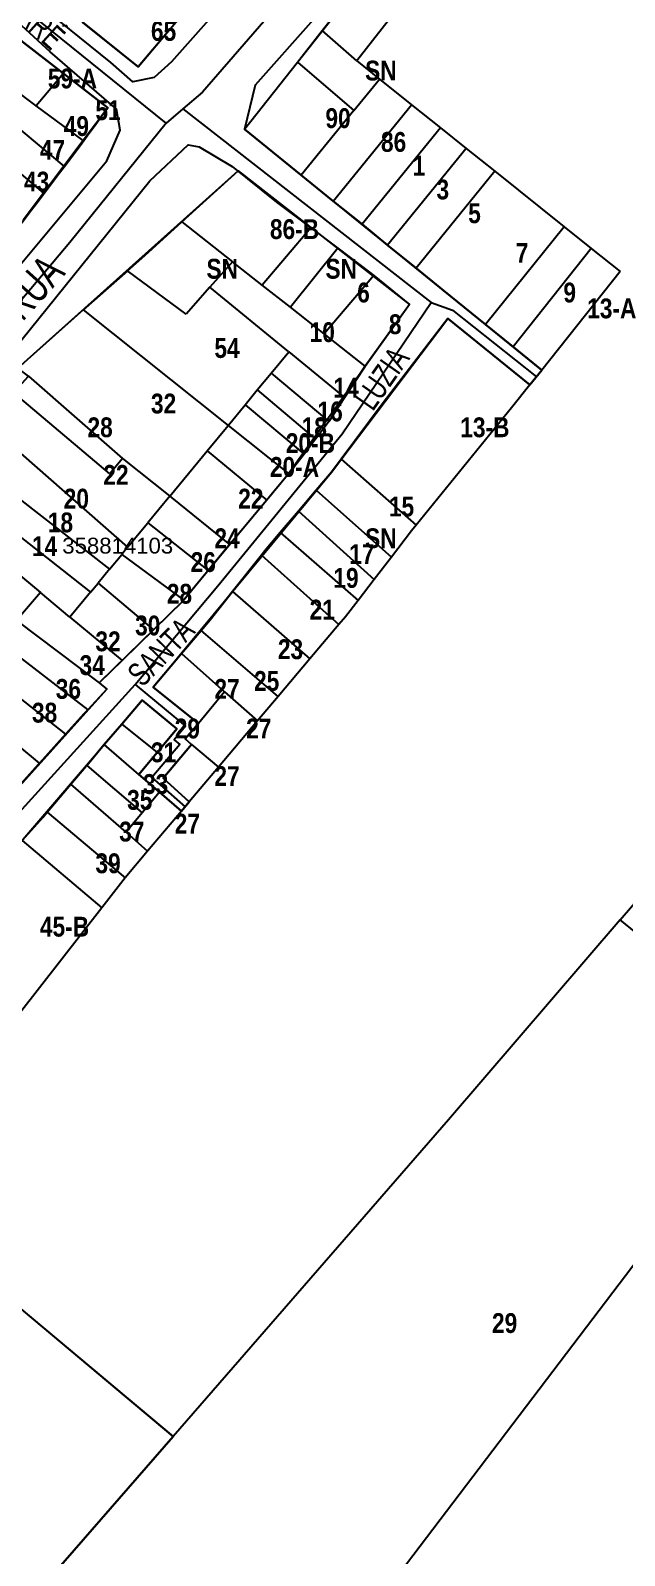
# Model space of a CAD drawing. Extents: x 199665 to 201826, y 4836581 to 4838476.
# Drawn here: x 200028.2 to 200103.1, y 4837143.9 to 4837336.3 of the extents above; entities that cross this region are included whole.
import ezdxf
from ezdxf.enums import TextEntityAlignment as Align

# ---------------------------------------------------------------- set-up
doc = ezdxf.new("R2010")
doc.units = 0
doc.header["$LTSCALE"] = 1.5
doc.header["$MEASUREMENT"] = 0
for name, color, linetype in [('CD-MALHA-LOTES', 40, 'CONTINUOUS'), ('CD_TXT_QUADRA', 7, 'CONTINUOUS'), ('RU-QUADRAS', 6, 'CONTINUOUS'), ('SV-EIXO-RUA-N-PAV', 6, 'CONTINUOUS'), ('SV-RUA-NAO-PAV-S-GUIA-C-GUIA', 7, 'CONTINUOUS'), ('SV-TXT-RUA-N-PAV-S-GUIA-C-GUIA', 7, 'CONTINUOUS'), ('Th_NmrPort', 1, 'CONTINUOUS')]:
    doc.layers.add(name, color=color, linetype=linetype)
doc.styles.add('ARIAL', font='ARIAL.TTF')
doc.styles.add('MONOTXT', font='ARIAL.TTF', dxfattribs={"height": 0.2})
doc.styles.get("Standard").update_dxf_attribs({"font": 'swisscbo.ttf'})

msp = doc.modelspace()

# ---------------------------------------------------------------- linework, layer by layer
at = {"layer": 'CD-MALHA-LOTES', "linetype": 'Continuous'}
for p, q in [((200065.02, 4837336.25), (200072.62, 4837345.88)), ((200077.08, 4837342.28), (200069.39, 4837332.41)), ((200041.83, 4837331.66), (200034.84, 4837337.28)), ((200045.75, 4837336.32), (200041.83, 4837331.66)), ((200061.88, 4837332.28), (200065.02, 4837336.25)), ((200069.39, 4837332.41), (200065.02, 4837336.25)), ((200026.99, 4837335.02), (200032.4, 4837330.83)), ((200055.21, 4837323.83), (200061.88, 4837332.28)), ((200061.88, 4837332.28), (200069.02, 4837326.18)), ((200069.39, 4837332.41), (200072.23, 4837330.13)), ((200032.4, 4837330.83), (200028.95, 4837326.76)), ((200032.4, 4837330.83), (200037.98, 4837326.51)), ((200069.02, 4837326.18), (200072.23, 4837330.13)), ((200072.23, 4837330.13), (200076.29, 4837326.89)), ((200028.95, 4837326.76), (200026.05, 4837328.93)), ((200023.84, 4837326.32), (200032.43, 4837319.13)), ((200034.86, 4837322.36), (200028.95, 4837326.76)), ((200037.98, 4837326.51), (200034.86, 4837322.36)), ((200066.41, 4837314.74), (200076.29, 4837326.89)), ((200076.29, 4837326.89), (200079.93, 4837323.98)), ((200069.02, 4837326.18), (200062.38, 4837318.01)), ((200021.17, 4837323.16), (200029.87, 4837315.73)), ((200062.38, 4837318.01), (200055.21, 4837323.83)), ((200079.93, 4837323.98), (200070.03, 4837311.81)), ((200079.93, 4837323.98), (200083.17, 4837321.38)), ((200034.86, 4837322.36), (200032.43, 4837319.13)), ((200083.17, 4837321.38), (200073.25, 4837309.19)), ((200083.17, 4837321.38), (200086.77, 4837318.5)), ((200032.43, 4837319.13), (200029.87, 4837315.73)), ((200047.3, 4837312.12), (200054.4, 4837318.56)), ((200054.4, 4837318.56), (200059.27, 4837314.62)), ((200066.41, 4837314.74), (200062.38, 4837318.01)), ((200086.77, 4837318.5), (200076.84, 4837306.28)), ((200086.77, 4837318.5), (200095.53, 4837311.5)), ((200029.87, 4837315.73), (200027.32, 4837312.34)), ((200070.03, 4837311.81), (200066.41, 4837314.74)), ((200059.27, 4837314.62), (200063.56, 4837311.38)), ((200042.64, 4837307.88), (200047.3, 4837312.12)), ((200047.3, 4837312.12), (200053.7, 4837307.08)), ((200063.56, 4837311.38), (200057.44, 4837304.14)), ((200063.56, 4837311.38), (200067, 4837308.78)), ((200073.25, 4837309.19), (200070.03, 4837311.81)), ((200095.53, 4837311.5), (200085.61, 4837299.16)), ((200095.53, 4837311.5), (200098.94, 4837308.77)), ((200076.84, 4837306.28), (200073.25, 4837309.19)), ((200040.45, 4837305.94), (200042.64, 4837307.88)), ((200053.7, 4837307.08), (200050.84, 4837303.86)), ((200057.44, 4837304.14), (200053.7, 4837307.08)), ((200067, 4837308.78), (200061, 4837301.34)), ((200067, 4837308.78), (200070.97, 4837305.78)), ((200098.94, 4837308.77), (200089.07, 4837296.34)), ((200098.94, 4837308.77), (200102.59, 4837305.86)), ((200040.45, 4837305.94), (200034.89, 4837301)), ((200047.85, 4837300.47), (200040.45, 4837305.94)), ((200071.54, 4837305.33), (200065.25, 4837297.99)), ((200070.97, 4837305.78), (200071.54, 4837305.33)), ((200071.54, 4837305.33), (200076.01, 4837301.69)), ((200080.3, 4837303.47), (200076.84, 4837306.28)), ((200102.59, 4837305.86), (200092.69, 4837293.41)), ((200050.84, 4837303.86), (200047.85, 4837300.47)), ((200060.79, 4837295.71), (200050.84, 4837303.86)), ((200061, 4837301.34), (200057.44, 4837304.14)), ((200085.61, 4837299.16), (200080.3, 4837303.47)), ((200065.25, 4837297.99), (200061, 4837301.34)), ((200076.01, 4837301.69), (200070.45, 4837293.9)), ((200034.89, 4837301), (200026.65, 4837293.67)), ((200034.89, 4837301), (200053.15, 4837286.44)), ((200072.71, 4837289.3), (200080.84, 4837299.91)), ((200080.84, 4837299.91), (200091.19, 4837291.54)), ((200070.45, 4837293.9), (200065.25, 4837297.99)), ((200089.07, 4837296.34), (200085.61, 4837299.16)), ((200058.59, 4837293.04), (200060.79, 4837295.71)), ((200060.79, 4837295.71), (200067.82, 4837289.95)), ((200089.07, 4837296.34), (200092.69, 4837293.41)), ((200067.82, 4837289.95), (200070.45, 4837293.9)), ((200027.99, 4837292.63), (200039.83, 4837282.28)), ((200056.83, 4837290.91), (200058.59, 4837293.04)), ((200058.59, 4837293.04), (200065.83, 4837286.95)), ((200092.69, 4837293.41), (200091.19, 4837291.54)), ((200038.22, 4837280.32), (200026.08, 4837290.61)), ((200055.28, 4837289.03), (200056.83, 4837290.91)), ((200056.83, 4837290.91), (200064.15, 4837284.69)), ((200067.82, 4837289.95), (200065.83, 4837286.95)), ((200091.19, 4837291.54), (200088.87, 4837288.65)), ((200053.15, 4837286.44), (200055.28, 4837289.03)), ((200055.28, 4837289.03), (200062.72, 4837282.83)), ((200067.39, 4837282.17), (200072.71, 4837289.3)), ((200088.87, 4837288.65), (200076.86, 4837273.86)), ((200022.51, 4837286.83), (200040.48, 4837271.07)), ((200050.49, 4837283.21), (200053.15, 4837286.44)), ((200053.15, 4837286.44), (200060.8, 4837280.34)), ((200065.38, 4837286.28), (200064.15, 4837284.69)), ((200065.83, 4837286.95), (200065.38, 4837286.28)), ((200064.15, 4837284.69), (200062.72, 4837282.83)), ((200019.09, 4837283.2), (200038.21, 4837268.31)), ((200039.83, 4837282.28), (200038.22, 4837280.32)), ((200039.83, 4837282.28), (200045.79, 4837277.51)), ((200045.79, 4837277.51), (200050.49, 4837283.21)), ((200050.49, 4837283.21), (200058.03, 4837277.01)), ((200062.72, 4837282.83), (200060.8, 4837280.34)), ((200066.19, 4837280.56), (200067.39, 4837282.17)), ((200067.39, 4837282.17), (200076.86, 4837273.86)), ((200016.7, 4837280.42), (200035.81, 4837265.4)), ((200060.65, 4837280.14), (200058.03, 4837277.01)), ((200060.8, 4837280.34), (200060.65, 4837280.14)), ((200064.25, 4837278.27), (200066.19, 4837280.56)), ((200062.01, 4837275.63), (200064.25, 4837278.27)), ((200064.25, 4837278.27), (200073.73, 4837269.82)), ((200014.52, 4837277.81), (200029.49, 4837265.34)), ((200045.79, 4837277.51), (200043.02, 4837274.15)), ((200045.79, 4837277.51), (200046.04, 4837277.31)), ((200046.04, 4837277.31), (200053.34, 4837271.41)), ((200058.03, 4837277.01), (200053.5, 4837271.6)), ((200059.71, 4837272.91), (200062.01, 4837275.63)), ((200062.01, 4837275.63), (200071.56, 4837267.01)), ((200040.48, 4837271.07), (200043.02, 4837274.15)), ((200043.02, 4837274.15), (200050.64, 4837268.13)), ((200057.73, 4837270.58), (200059.71, 4837272.91)), ((200059.71, 4837272.91), (200069.53, 4837264.37)), ((200076.27, 4837273.12), (200073.73, 4837269.82)), ((200076.86, 4837273.86), (200076.27, 4837273.12)), ((200040.48, 4837271.07), (200039.74, 4837270.16)), ((200053.34, 4837271.41), (200050.64, 4837268.13)), ((200053.5, 4837271.6), (200053.34, 4837271.41)), ((200057.34, 4837270.08), (200057.73, 4837270.58)), ((200038.21, 4837268.31), (200039.74, 4837270.16)), ((200039.74, 4837270.16), (200047.56, 4837264.4)), ((200053.71, 4837265.49), (200057.34, 4837270.08)), ((200057.34, 4837270.08), (200067.12, 4837261.34)), ((200073.73, 4837269.82), (200071.56, 4837267.01)), ((200038.21, 4837268.31), (200036.76, 4837266.55)), ((200050.64, 4837268.13), (200047.56, 4837264.4)), ((200071.56, 4837267.01), (200069.53, 4837264.37)), ((200029.49, 4837265.34), (200026.45, 4837261.82)), ((200033.21, 4837262.24), (200029.49, 4837265.34)), ((200035.81, 4837265.4), (200033.21, 4837262.24)), ((200035.81, 4837265.4), (200036.76, 4837266.55)), ((200036.76, 4837266.55), (200043.75, 4837260.65)), ((200050.9, 4837261.93), (200053.71, 4837265.49)), ((200053.71, 4837265.49), (200063.45, 4837256.99)), ((200047.44, 4837264.25), (200043.75, 4837260.65)), ((200047.56, 4837264.4), (200047.44, 4837264.25)), ((200069.53, 4837264.37), (200067.93, 4837262.3)), ((200026.45, 4837261.82), (200036.89, 4837253.95)), ((200033.21, 4837262.24), (200039.78, 4837256.77)), ((200049.75, 4837260.57), (200050.9, 4837261.93)), ((200067.12, 4837261.34), (200063.45, 4837256.99)), ((200067.93, 4837262.3), (200067.12, 4837261.34)), ((200024.22, 4837259.24), (200035.47, 4837250.57)), ((200043.75, 4837260.65), (200039.78, 4837256.77)), ((200047.29, 4837257.67), (200049.75, 4837260.57)), ((200059.45, 4837252.25), (200049.75, 4837260.57)), ((200043.69, 4837253.42), (200047.29, 4837257.67)), ((200047.29, 4837257.67), (200052.71, 4837252.84)), ((200063.45, 4837256.99), (200059.45, 4837252.25)), ((200021.59, 4837256.19), (200032.66, 4837247.48)), ((200039.78, 4837256.77), (200036.89, 4837253.95)), ((200037.88, 4837253.17), (200035.47, 4837250.57)), ((200036.89, 4837253.95), (200037.88, 4837253.17)), ((200049.41, 4837248.84), (200043.69, 4837253.42)), ((200029.35, 4837243.83), (200018.62, 4837252.75)), ((200039.74, 4837248.76), (200042.31, 4837251.79)), ((200042.31, 4837251.79), (200046.68, 4837248.14)), ((200052.71, 4837252.84), (200049.41, 4837248.84)), ((200052.71, 4837252.84), (200056.84, 4837249.15)), ((200059.45, 4837252.25), (200056.84, 4837249.15)), ((200034.98, 4837250.04), (200032.66, 4837247.48)), ((200035.47, 4837250.57), (200034.98, 4837250.04)), ((200032.66, 4837247.48), (200029.35, 4837243.83)), ((200037.54, 4837246.17), (200039.74, 4837248.76)), ((200039.74, 4837248.76), (200044.2, 4837245.18)), ((200046.68, 4837248.14), (200044.2, 4837245.18)), ((200047.74, 4837246.89), (200049.41, 4837248.84)), ((200056.84, 4837249.15), (200051.92, 4837243.32)), ((200035.32, 4837243.55), (200037.54, 4837246.17)), ((200041.89, 4837242.42), (200037.54, 4837246.17)), ((200044.98, 4837241.93), (200048.54, 4837246.19)), ((200048.54, 4837246.19), (200047.74, 4837246.89)), ((200048.54, 4837246.19), (200051.92, 4837243.32)), ((200025.65, 4837239.68), (200029.24, 4837243.71)), ((200029.24, 4837243.71), (200029.35, 4837243.83)), ((200035.22, 4837243.43), (200035.32, 4837243.55)), ((200035.32, 4837243.55), (200042.32, 4837237.58)), ((200044.2, 4837245.18), (200041.89, 4837242.42)), ((200033.34, 4837241.19), (200035.22, 4837243.43)), ((200041.89, 4837242.42), (200044.48, 4837240.18)), ((200048.23, 4837238.94), (200044.98, 4837241.93)), ((200051.92, 4837243.32), (200048.23, 4837238.94)), ((200030.34, 4837237.63), (200033.34, 4837241.19)), ((200040.28, 4837235.12), (200033.34, 4837241.19)), ((200044.48, 4837240.18), (200042.32, 4837237.58)), ((200044.48, 4837240.18), (200047.26, 4837237.78)), ((200047.26, 4837237.78), (200043, 4837232.74)), ((200048.23, 4837238.94), (200047.26, 4837237.78)), ((200027.17, 4837234.08), (200029.78, 4837236.96)), ((200029.78, 4837236.96), (200030.34, 4837237.63)), ((200030.34, 4837237.63), (200040.16, 4837229.37)), ((200042.32, 4837237.58), (200040.28, 4837235.12)), ((200027.17, 4837234.08), (200037.21, 4837225.58)), ((200040.28, 4837235.12), (200043, 4837232.74)), ((200043, 4837232.74), (200040.16, 4837229.37)), ((200102.58, 4837224.07), (200108.29, 4837230.72)), ((200040.16, 4837229.37), (200037.21, 4837225.58)), ((200037.21, 4837225.58), (200026.85, 4837212.26)), ((200102.58, 4837224.07), (200080.92, 4837198.82)), ((200142.75, 4837191.29), (200102.58, 4837224.07)), ((200080.92, 4837198.82), (200046.22, 4837158.88)), ((200008.52, 4837190.5), (200046.22, 4837158.88)), ((200057.71, 4837119.19), (200112.15, 4837190.95)), ((200046.22, 4837158.88), (200030.35, 4837140.62))]:
    msp.add_line(p, q, dxfattribs=at)
at = {"layer": 'RU-QUADRAS', "linetype": 'Continuous'}
msp.add_lwpolyline([(200020.15, 4837349.09), (200041.83, 4837331.66), (200079.86, 4837376.83)], dxfattribs=at)
at = {"layer": 'RU-QUADRAS', "color": 6, "linetype": 'Continuous'}
for points in [[(200016.7, 4837221.91), (200042.31, 4837251.79), (200046.68, 4837248.14), (200041.89, 4837242.42), (200047.26, 4837237.78), (200048.23, 4837238.94), (200044.98, 4837241.93), (200048.54, 4837246.19), (200047.74, 4837246.89), (200049.41, 4837248.84), (200043.69, 4837253.42), (200066.19, 4837280.56), (200080.84, 4837299.91), (200091.19, 4837291.54), (200092.69, 4837293.41), (200055.21, 4837323.83), (200075.88, 4837350)], [(200030.35, 4837140.62), (200046.22, 4837158.88), (200008.52, 4837190.5), (199996.2, 4837176.73), (199998.94, 4837173.9), (199983.59, 4837158.81), (199981.39, 4837160.81), (199976.93, 4837156.29), (199978.41, 4837154.99), (199973.51, 4837150.22), (199972.49, 4837151.08), (199968.95, 4837146.98), (199970.15, 4837146.03), (199966.92, 4837143.05), (199963.65, 4837146.09), (199960.68, 4837142.28)]]:
    msp.add_lwpolyline(points, dxfattribs=at)
at = {"layer": 'RU-QUADRAS', "linetype": 'Continuous'}
msp.add_lwpolyline([(200009.29, 4837289.6, 0.01543), (200037.98, 4837326.51), (200016.23, 4837343.36)], format="xyb", dxfattribs=at)
at = {"layer": 'RU-QUADRAS', "color": 6, "linetype": 'Continuous'}
msp.add_lwpolyline([(199935.6, 4837199.05, -0.022578), (199980.26, 4837235.97), (200004.75, 4837264.28), (200002.6, 4837266.08), (200014.05, 4837277.23), (200027.99, 4837292.63), (200026.65, 4837293.67), (200054.4, 4837318.56), (200076.01, 4837301.69), (200060.65, 4837280.14), (200047.44, 4837264.25), (200036.89, 4837253.95), (200037.88, 4837253.17), (200019.97, 4837233.3), (200000, 4837213.84), (199981.43, 4837193.56), (199973.12, 4837183.32), (199942.04, 4837148.67), (199937.01, 4837153.36), (199972.57, 4837192.2), (199966.82, 4837197.68), (199967.55, 4837198.56), (199965, 4837201.27), (199946.54, 4837186)], format="xyb", close=True, dxfattribs=at)
at = {"layer": 'SV-EIXO-RUA-N-PAV'}
for points in [[(200104.11, 4837392.33), (200071.17, 4837353.02), (200049.9, 4837328.48), (200047.46, 4837326.39), (200045.32, 4837324.56), (200033.21, 4837309.51), (200012.61, 4837285.06), (200000, 4837269.83)], [(200045.32, 4837324.56), (200026.67, 4837339.61), (200000, 4837363.01)], [(200047.46, 4837326.39), (200078.76, 4837301.94), (200081.44, 4837300.97), (200092.02, 4837292.58)], [(200000, 4837210.59), (200022.25, 4837232.63), (200041.44, 4837253.75), (200051.85, 4837266.18), (200067.53, 4837285.37), (200078.76, 4837301.94)], [(200041.44, 4837253.75), (200047.78, 4837248.49), (200046.34, 4837246.76), (200047.06, 4837246.18), (200043.53, 4837242.04), (200047.72, 4837238.33)]]:
    msp.add_lwpolyline(points, dxfattribs=at)
at = {"layer": 'SV-RUA-NAO-PAV-S-GUIA-C-GUIA'}
for points in [[(200098.13, 4837390.94), (200094.39, 4837385.42), (200081.2, 4837371.96), (200046.03, 4837332.32), (200043.82, 4837330.31), (200041.15, 4837329.78), (200038.37, 4837332.23), (200013.77, 4837352.08), (200000, 4837364.42)], [(200000, 4837297.2), (200002.19, 4837295.32), (200009.29, 4837289.6), (200011.34, 4837288.02), (200037.87, 4837319.83), (200039.55, 4837323.69), (200039.08, 4837326.35), (200030.7, 4837333.56), (200000, 4837361.77)], [(200072.26, 4837347.11), (200056.55, 4837329.34), (200055.21, 4837323.83), (200062.38, 4837318.01), (200066.41, 4837314.74), (200070.03, 4837311.81), (200073.25, 4837309.19), (200076.84, 4837306.28), (200080.3, 4837303.47), (200085.61, 4837299.16), (200089.07, 4837296.34), (200092.69, 4837293.41), (200091.19, 4837291.54), (200080.84, 4837299.91), (200072.71, 4837289.3), (200067.39, 4837282.17), (200066.19, 4837280.56), (200064.25, 4837278.27), (200062.01, 4837275.63), (200059.71, 4837272.91), (200057.73, 4837270.58), (200057.34, 4837270.08), (200053.71, 4837265.49), (200050.9, 4837261.93), (200049.75, 4837260.57), (200047.29, 4837257.67), (200043.69, 4837253.42), (200049.41, 4837248.84), (200047.74, 4837246.89), (200048.54, 4837246.19), (200044.98, 4837241.93), (200048.23, 4837238.94), (200047.26, 4837237.78), (200044.48, 4837240.18), (200041.89, 4837242.42), (200044.2, 4837245.18), (200046.68, 4837248.14), (200042.31, 4837251.79), (200039.74, 4837248.76), (200037.54, 4837246.17), (200035.32, 4837243.55), (200035.22, 4837243.43), (200033.34, 4837241.19), (200030.34, 4837237.63), (200029.78, 4837236.96), (200027.17, 4837234.08)], [(200019.63, 4837288), (200043.28, 4837317.3), (200048.11, 4837321.83), (200049.5, 4837321.59), (200053.65, 4837319.1), (200059.27, 4837314.62), (200063.56, 4837311.38), (200067, 4837308.78), (200070.97, 4837305.78), (200071.54, 4837305.33), (200076.01, 4837301.69), (200070.45, 4837293.9), (200067.82, 4837289.95), (200065.83, 4837286.95), (200065.38, 4837286.28), (200064.15, 4837284.69), (200062.72, 4837282.83), (200060.8, 4837280.34), (200060.65, 4837280.14), (200058.03, 4837277.01), (200053.5, 4837271.6), (200053.34, 4837271.41), (200050.64, 4837268.13), (200047.44, 4837264.25), (200043.75, 4837260.65), (200039.78, 4837256.77), (200036.89, 4837253.95), (200037.88, 4837253.17), (200035.47, 4837250.57), (200034.98, 4837250.04), (200032.66, 4837247.48), (200029.35, 4837243.83), (200029.24, 4837243.71), (200025.65, 4837239.68)]]:
    msp.add_lwpolyline(points, dxfattribs=at)

# ---------------------------------------------------------------- texts
at = {"layer": 'CD_TXT_QUADRA', "color": 7, "linetype": 'Continuous', "style": 'MONOTXT'}
msp.add_text('358814103', height=2, dxfattribs=at).set_placement((200032.24, 4837270.27))
at = {"layer": 'SV-TXT-RUA-N-PAV-S-GUIA-C-GUIA', "style": 'ARIAL', "width": 0.7}
for s, height, rotation, p in [('VL.                  NAZARÉ', 3, 318, (200007.84, 4837354.36)), ('RUA', 4, 48, (200027.23, 4837299.46)), ('LUZIA', 3, 55, (200071.39, 4837288.11)), ('SANTA', 3, 46, (200042.36, 4837253.32))]:
    msp.add_text(s, height=height, rotation=rotation, dxfattribs=at).set_placement(p)
at = {"layer": 'Th_NmrPort', "color": 1}
for s, p in [('65', (200043.42, 4837336.2)), ('SN', (200070.42, 4837331.2)), ('59-A', (200030.42, 4837330.2)), ('51', (200036.42, 4837326.2)), ('90', (200065.42, 4837325.2)), ('49', (200032.42, 4837324.2)), ('47', (200029.42, 4837321.2)), ('86', (200072.42, 4837322.2)), ('1', (200076.42, 4837319.2)), ('43', (200027.42, 4837317.2)), ('3', (200079.42, 4837316.2)), ('5', (200083.42, 4837313.2)), ('86-B', (200058.42, 4837311.2)), ('7', (200089.42, 4837308.2)), ('SN', (200050.42, 4837306.2)), ('SN', (200065.42, 4837306.2)), ('6', (200069.42, 4837303.2)), ('9', (200095.42, 4837303.2)), ('13-A', (200098.42, 4837301.2)), ('10', (200063.42, 4837298.2)), ('8', (200073.42, 4837299.2)), ('54', (200051.42, 4837296.2)), ('14', (200066.42, 4837291.2)), ('32', (200043.42, 4837289.2)), ('16', (200064.42, 4837288.2)), ('28', (200035.42, 4837286.2)), ('18', (200062.42, 4837286.2)), ('13-B', (200082.42, 4837286.2)), ('20-B', (200060.42, 4837284.2)), ('20-A', (200058.42, 4837281.2)), ('22', (200037.42, 4837280.2)), ('20', (200032.42, 4837277.2)), ('22', (200054.42, 4837277.2)), ('15', (200073.42, 4837276.2)), ('18', (200030.42, 4837274.2)), ('14', (200028.42, 4837271.2)), ('24', (200051.42, 4837272.2)), ('SN', (200070.42, 4837272.2)), ('26', (200048.42, 4837269.2)), ('17', (200068.42, 4837270.2)), ('19', (200066.42, 4837267.2)), ('28', (200045.42, 4837265.2)), ('21', (200063.42, 4837263.2)), ('30', (200041.42, 4837261.2)), ('32', (200036.42, 4837259.2)), ('23', (200059.42, 4837258.2)), ('34', (200034.42, 4837256.2)), ('25', (200056.42, 4837254.2)), ('36', (200031.42, 4837253.2)), ('27', (200051.42, 4837253.2)), ('38', (200028.42, 4837250.2)), ('29', (200046.42, 4837248.2)), ('27', (200055.42, 4837248.2)), ('31', (200043.42, 4837245.2)), ('33', (200042.42, 4837241.2)), ('27', (200051.42, 4837242.2)), ('35', (200040.42, 4837239.2)), ('37', (200039.42, 4837235.2)), ('27', (200046.42, 4837236.2)), ('39', (200036.42, 4837231.2)), ('45-B', (200029.42, 4837223.2)), ('29', (200086.42, 4837173.2))]:
    msp.add_text(s, height=2.5, dxfattribs=at).set_placement(p, align=Align.MIDDLE_LEFT)

doc.saveas('drawing.dxf')
